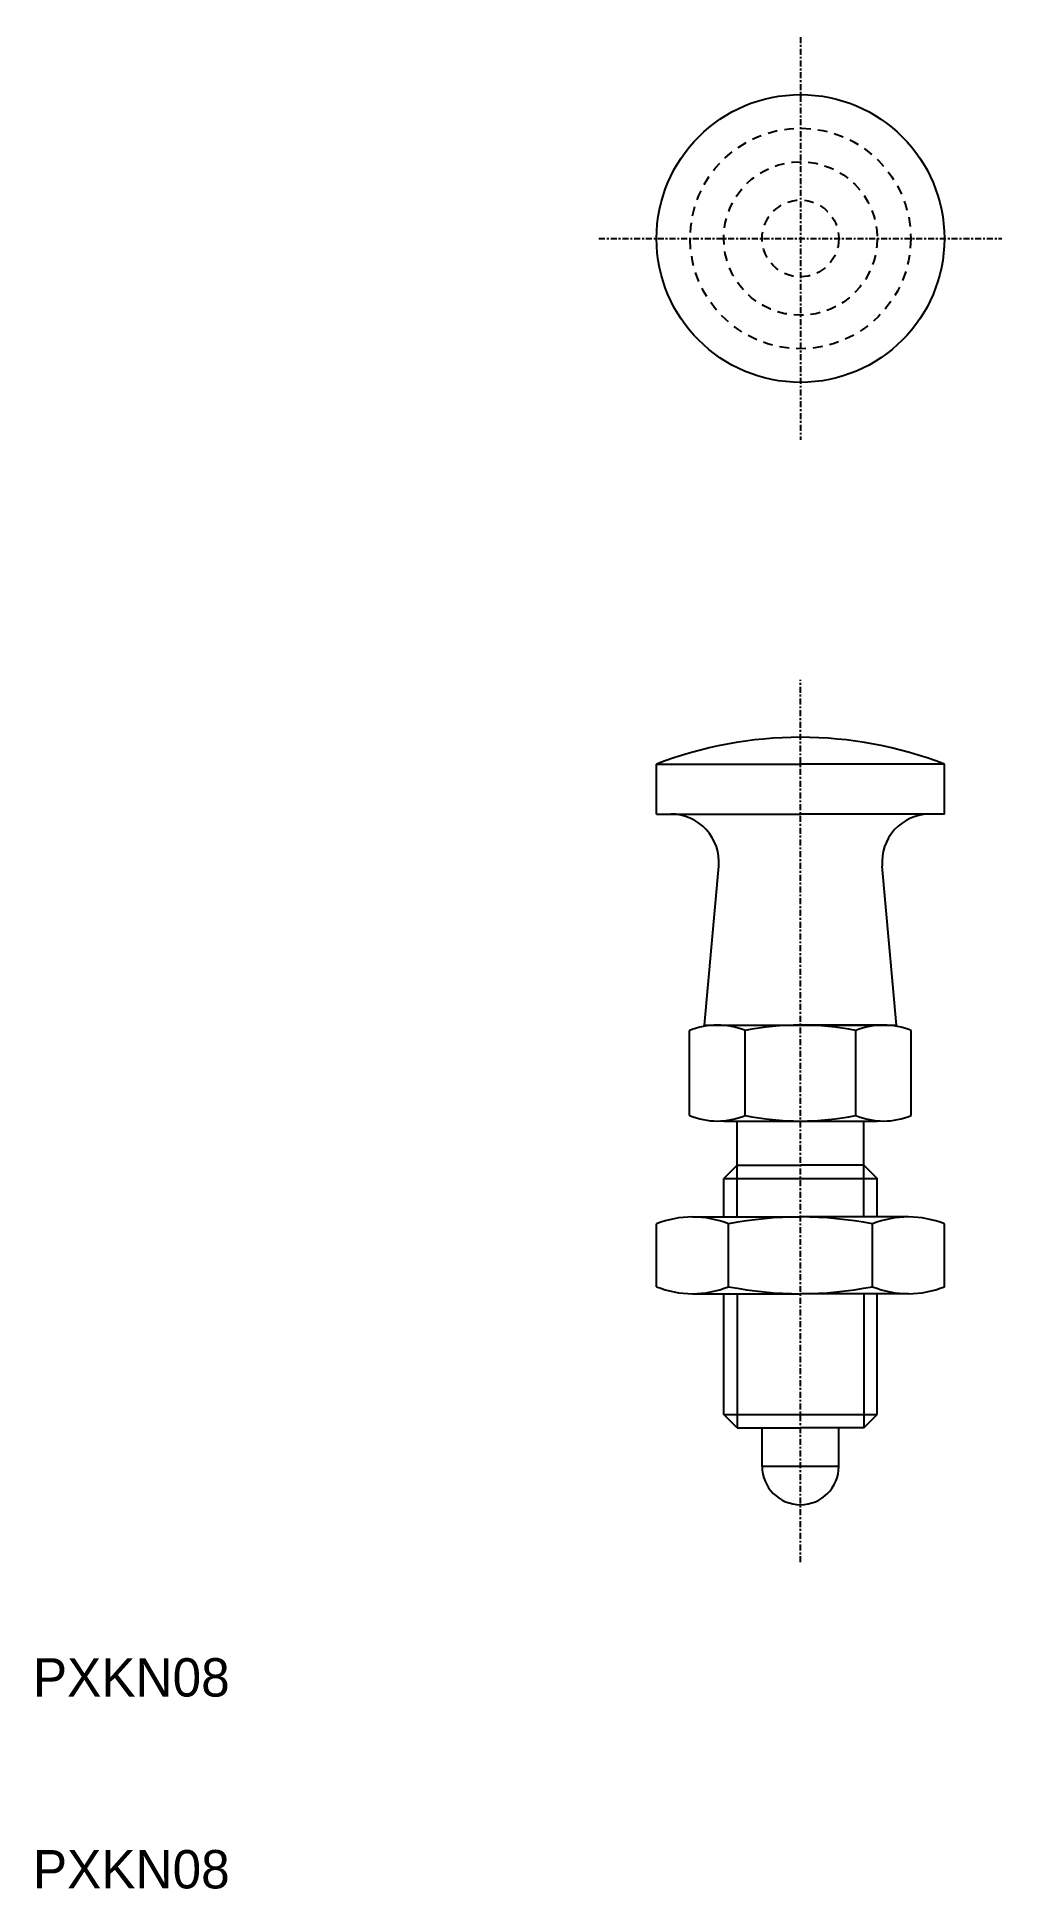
# Model space of a CAD drawing. Extents: x 188.6 to 238.9, y 69.8 to 166.3.
import ezdxf

# ---------------------------------------------------------------- set-up
doc = ezdxf.new("R2010")
doc.units = 0
doc.header["$LTSCALE"] = 0.25
doc.linetypes.add('CENTER', pattern=[2, 1.25, -0.25, 0.25, -0.25])
doc.linetypes.add('DASHED', pattern=[3.5, 2, -1.5])
doc.layers.get('0').update_dxf_attribs({"linetype": 'CONTINUOUS'})
doc.layers.add('CENTER', color=1, linetype='CENTER')

msp = doc.modelspace()

# ---------------------------------------------------------------- linework, layer by layer
at = {"color": 7, "linetype": 'CONTINUOUS'}
for p, q in [((220.868, 128.44), (228.368, 128.44)), ((220.868, 125.84), (220.868, 128.44)), ((235.868, 128.44), (228.368, 128.44)), ((235.868, 125.84), (235.868, 128.44)), ((220.868, 125.84), (221.618, 125.84)), ((221.618, 125.84), (228.368, 125.84)), ((235.118, 125.84), (228.368, 125.84)), ((235.868, 125.84), (235.118, 125.84)), ((223.368, 114.84), (224.108, 123.118)), ((233.368, 114.84), (232.627, 123.118)), ((222.594, 110.121), (222.594, 114.56)), ((223.368, 114.84), (233.368, 114.84)), ((224.037, 114.84), (228.368, 114.84)), ((225.481, 110.121), (225.481, 114.56)), ((232.698, 114.84), (228.368, 114.84)), ((231.254, 110.121), (231.254, 114.56)), ((234.141, 110.121), (234.141, 114.56)), ((224.368, 109.84), (228.368, 109.84)), ((225.068, 107.54), (225.068, 109.84)), ((228.368, 109.84), (232.368, 109.84)), ((231.668, 107.54), (231.668, 109.84)), ((225.068, 107.54), (224.368, 106.84)), ((225.068, 107.54), (228.368, 107.54)), ((231.668, 107.54), (228.368, 107.54)), ((231.668, 107.54), (232.368, 106.84)), ((224.368, 104.84), (224.368, 106.84)), ((224.368, 106.84), (232.368, 106.84)), ((232.368, 104.84), (232.368, 106.84)), ((220.862, 101.205), (220.862, 104.476)), ((222.738, 104.84), (228.368, 104.84)), ((224.615, 101.205), (224.615, 104.476)), ((233.997, 104.84), (228.368, 104.84)), ((232.12, 101.205), (232.12, 104.476)), ((235.873, 101.205), (235.873, 104.476)), ((222.738, 100.84), (228.368, 100.84)), ((224.368, 94.54), (224.368, 100.84)), ((233.997, 100.84), (228.368, 100.84)), ((232.368, 94.54), (232.368, 100.84)), ((224.368, 94.54), (232.368, 94.54)), ((225.068, 93.84), (224.368, 94.54)), ((225.068, 93.84), (228.368, 93.84)), ((226.368, 91.84), (226.368, 93.84)), ((231.668, 93.84), (228.368, 93.84)), ((230.368, 91.84), (230.368, 93.84)), ((231.668, 93.84), (232.368, 94.54)), ((230.368, 91.84), (226.368, 91.84))]:
    msp.add_line(p, q, dxfattribs=at)
at = {"color": 3, "linetype": 'CONTINUOUS'}
for p, q in [((225.068, 104.84), (225.068, 107.54)), ((231.668, 104.84), (231.668, 107.54)), ((225.068, 100.84), (225.068, 93.84)), ((231.668, 100.84), (231.668, 93.84))]:
    msp.add_line(p, q, dxfattribs=at)
at = {"color": 7, "linetype": 'CONTINUOUS'}
msp.add_circle((228.368, 155.84), 7.5, dxfattribs=at)
at = {"color": 3, "linetype": 'DASHED'}
for radius in [5.75, 4, 2]:
    msp.add_circle((228.368, 155.84), radius, dxfattribs=at)
at = {"color": 7, "linetype": 'CONTINUOUS'}
for centre, radius, start, end in [((228.368, 109.051), 20.789, 90, 111.14705), ((228.368, 109.051), 20.789, 68.85295, 90), ((221.618, 123.34), 2.5, 354.89085, 90), ((235.118, 123.34), 2.5, 90, 185.10915), ((224.037, 110.985), 3.855, 68.01264, 111.98736), ((228.368, 99.84), 15, 78.9042, 101.0958), ((232.698, 110.985), 3.855, 68.01264, 111.98736), ((224.037, 113.695), 3.855, 248.01264, 291.98736), ((228.368, 124.84), 15, 258.9042, 281.0958), ((232.698, 113.695), 3.855, 248.01264, 291.98736), ((222.738, 99.829), 5.012, 90, 111.98736), ((222.738, 99.829), 5.012, 68.01264, 90), ((228.368, 85.34), 19.5, 78.9042, 101.0958), ((233.997, 99.829), 5.012, 90, 111.98736), ((233.997, 99.829), 5.012, 68.01264, 90), ((222.738, 105.852), 5.012, 248.01264, 270), ((222.738, 105.852), 5.012, 270, 291.98736), ((228.368, 120.34), 19.5, 258.9042, 281.0958), ((233.997, 105.852), 5.012, 248.01264, 270), ((233.997, 105.852), 5.012, 270, 291.98736), ((228.368, 91.84), 2, 180, 0)]:
    msp.add_arc(centre, radius, start, end, dxfattribs=at)
at = {"layer": 'CENTER', "color": 1, "linetype": 'CENTER'}
for p, q in [((228.368, 166.34), (228.368, 145.34)), ((217.868, 155.84), (238.868, 155.84)), ((228.368, 86.84), (228.368, 132.84))]:
    msp.add_line(p, q, dxfattribs=at)

# ---------------------------------------------------------------- texts
at = {"color": 7, "linetype": 'CONTINUOUS'}
for p in [(188.368, 79.84), (188.368, 69.84)]:
    msp.add_text('PXKN08', height=2, dxfattribs=at).set_placement(p)

doc.saveas('drawing.dxf')
